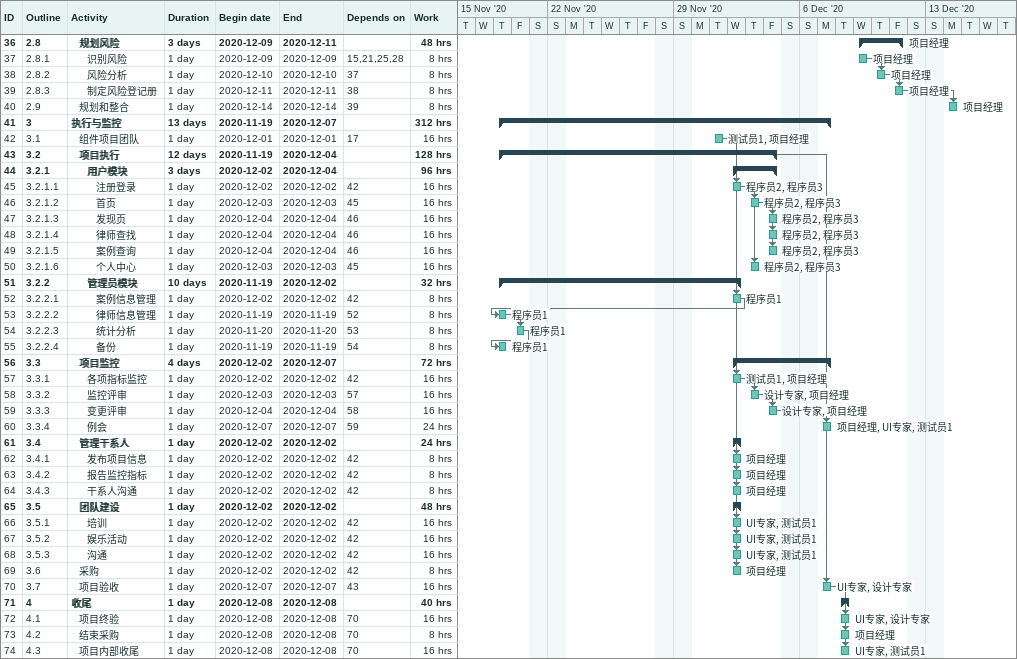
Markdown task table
| ID | WBS | Task | Duration | Start | Finish | Predecessors | Resources | Work (h) |
|---|---|---|---|---|---|---|---|---|
| 36 | 2.8 | **规划风险** | 3d | 2020-12-09 | 2020-12-11 |  | 项目经理 | 48 |
| 37 | 2.8.1 | 识别风险 | 1d | 2020-12-09 | 2020-12-09 | 15, 21, 25, 28 | 项目经理 | 8 |
| 38 | 2.8.2 | 风险分析 | 1d | 2020-12-10 | 2020-12-10 | 37 | 项目经理 | 8 |
| 39 | 2.8.3 | 制定风险登记册 | 1d | 2020-12-11 | 2020-12-11 | 38 | 项目经理 | 8 |
| 40 | 2.9 | 规划和整合 | 1d | 2020-12-14 | 2020-12-14 | 39 | 项目经理 | 8 |
| 41 | 3 | **执行与监控** | 13d | 2020-11-19 | 2020-12-07 |  |  | 312 |
| 42 | 3.1 | 组件项目团队 | 1d | 2020-12-01 | 2020-12-01 | 17 | 测试员1, 项目经理 | 16 |
| 43 | 3.2 | **项目执行** | 12d | 2020-11-19 | 2020-12-04 |  |  | 128 |
| 44 | 3.2.1 | **用户模块** | 3d | 2020-12-02 | 2020-12-04 |  |  | 96 |
| 45 | 3.2.1.1 | 注册登录 | 1d | 2020-12-02 | 2020-12-02 | 42 | 程序员2, 程序员3 | 16 |
| 46 | 3.2.1.2 | 首页 | 1d | 2020-12-03 | 2020-12-03 | 45 | 程序员2, 程序员3 | 16 |
| 47 | 3.2.1.3 | 发现页 | 1d | 2020-12-04 | 2020-12-04 | 46 | 程序员2, 程序员3 | 16 |
| 48 | 3.2.1.4 | 律师查找 | 1d | 2020-12-04 | 2020-12-04 | 46 | 程序员2, 程序员3 | 16 |
| 49 | 3.2.1.5 | 案例查询 | 1d | 2020-12-04 | 2020-12-04 | 46 | 程序员2, 程序员3 | 16 |
| 50 | 3.2.1.6 | 个人中心 | 1d | 2020-12-03 | 2020-12-03 | 45 | 程序员2, 程序员3 | 16 |
| 51 | 3.2.2 | **管理员模块** | 10d | 2020-11-19 | 2020-12-02 |  |  | 32 |
| 52 | 3.2.2.1 | 案例信息管理 | 1d | 2020-12-02 | 2020-12-02 | 42 | 程序员1 | 8 |
| 53 | 3.2.2.2 | 律师信息管理 | 1d | 2020-11-19 | 2020-11-19 | 52 | 程序员1 | 8 |
| 54 | 3.2.2.3 | 统计分析 | 1d | 2020-11-20 | 2020-11-20 | 53 | 程序员1 | 8 |
| 55 | 3.2.2.4 | 备份 | 1d | 2020-11-19 | 2020-11-19 | 54 | 程序员1 | 8 |
| 56 | 3.3 | **项目监控** | 4d | 2020-12-02 | 2020-12-07 |  |  | 72 |
| 57 | 3.3.1 | 各项指标监控 | 1d | 2020-12-02 | 2020-12-02 | 42 | 测试员1, 项目经理 | 16 |
| 58 | 3.3.2 | 监控评审 | 1d | 2020-12-03 | 2020-12-03 | 57 | 设计专家, 项目经理 | 16 |
| 59 | 3.3.3 | 变更评审 | 1d | 2020-12-04 | 2020-12-04 | 58 | 设计专家, 项目经理 | 16 |
| 60 | 3.3.4 | 例会 | 1d | 2020-12-07 | 2020-12-07 | 59 | 项目经理, UI专家, 测试员1 | 24 |
| 61 | 3.4 | **管理干系人** | 1d | 2020-12-02 | 2020-12-02 |  |  | 24 |
| 62 | 3.4.1 | 发布项目信息 | 1d | 2020-12-02 | 2020-12-02 | 42 | 项目经理 | 8 |
| 63 | 3.4.2 | 报告监控指标 | 1d | 2020-12-02 | 2020-12-02 | 42 | 项目经理 | 8 |
| 64 | 3.4.3 | 干系人沟通 | 1d | 2020-12-02 | 2020-12-02 | 42 | 项目经理 | 8 |
| 65 | 3.5 | **团队建设** | 1d | 2020-12-02 | 2020-12-02 |  |  | 48 |
| 66 | 3.5.1 | 培训 | 1d | 2020-12-02 | 2020-12-02 | 42 | UI专家, 测试员1 | 16 |
| 67 | 3.5.2 | 娱乐活动 | 1d | 2020-12-02 | 2020-12-02 | 42 | UI专家, 测试员1 | 16 |
| 68 | 3.5.3 | 沟通 | 1d | 2020-12-02 | 2020-12-02 | 42 | UI专家, 测试员1 | 16 |
| 69 | 3.6 | 采购 | 1d | 2020-12-02 | 2020-12-02 | 42 | 项目经理 | 8 |
| 70 | 3.7 | 项目验收 | 1d | 2020-12-07 | 2020-12-07 | 43 | UI专家, 设计专家 | 16 |
| 71 | 4 | **收尾** | 1d | 2020-12-08 | 2020-12-08 |  |  | 40 |
| 72 | 4.1 | 项目终验 | 1d | 2020-12-08 | 2020-12-08 | 70 | UI专家, 设计专家 | 16 |
| 73 | 4.2 | 结束采购 | 1d | 2020-12-08 | 2020-12-08 | 70 | 项目经理 | 8 |
| 74 | 4.3 | 项目内部收尾 | 1d | 2020-12-08 | 2020-12-08 | 70 | UI专家, 测试员1 | 16 |
